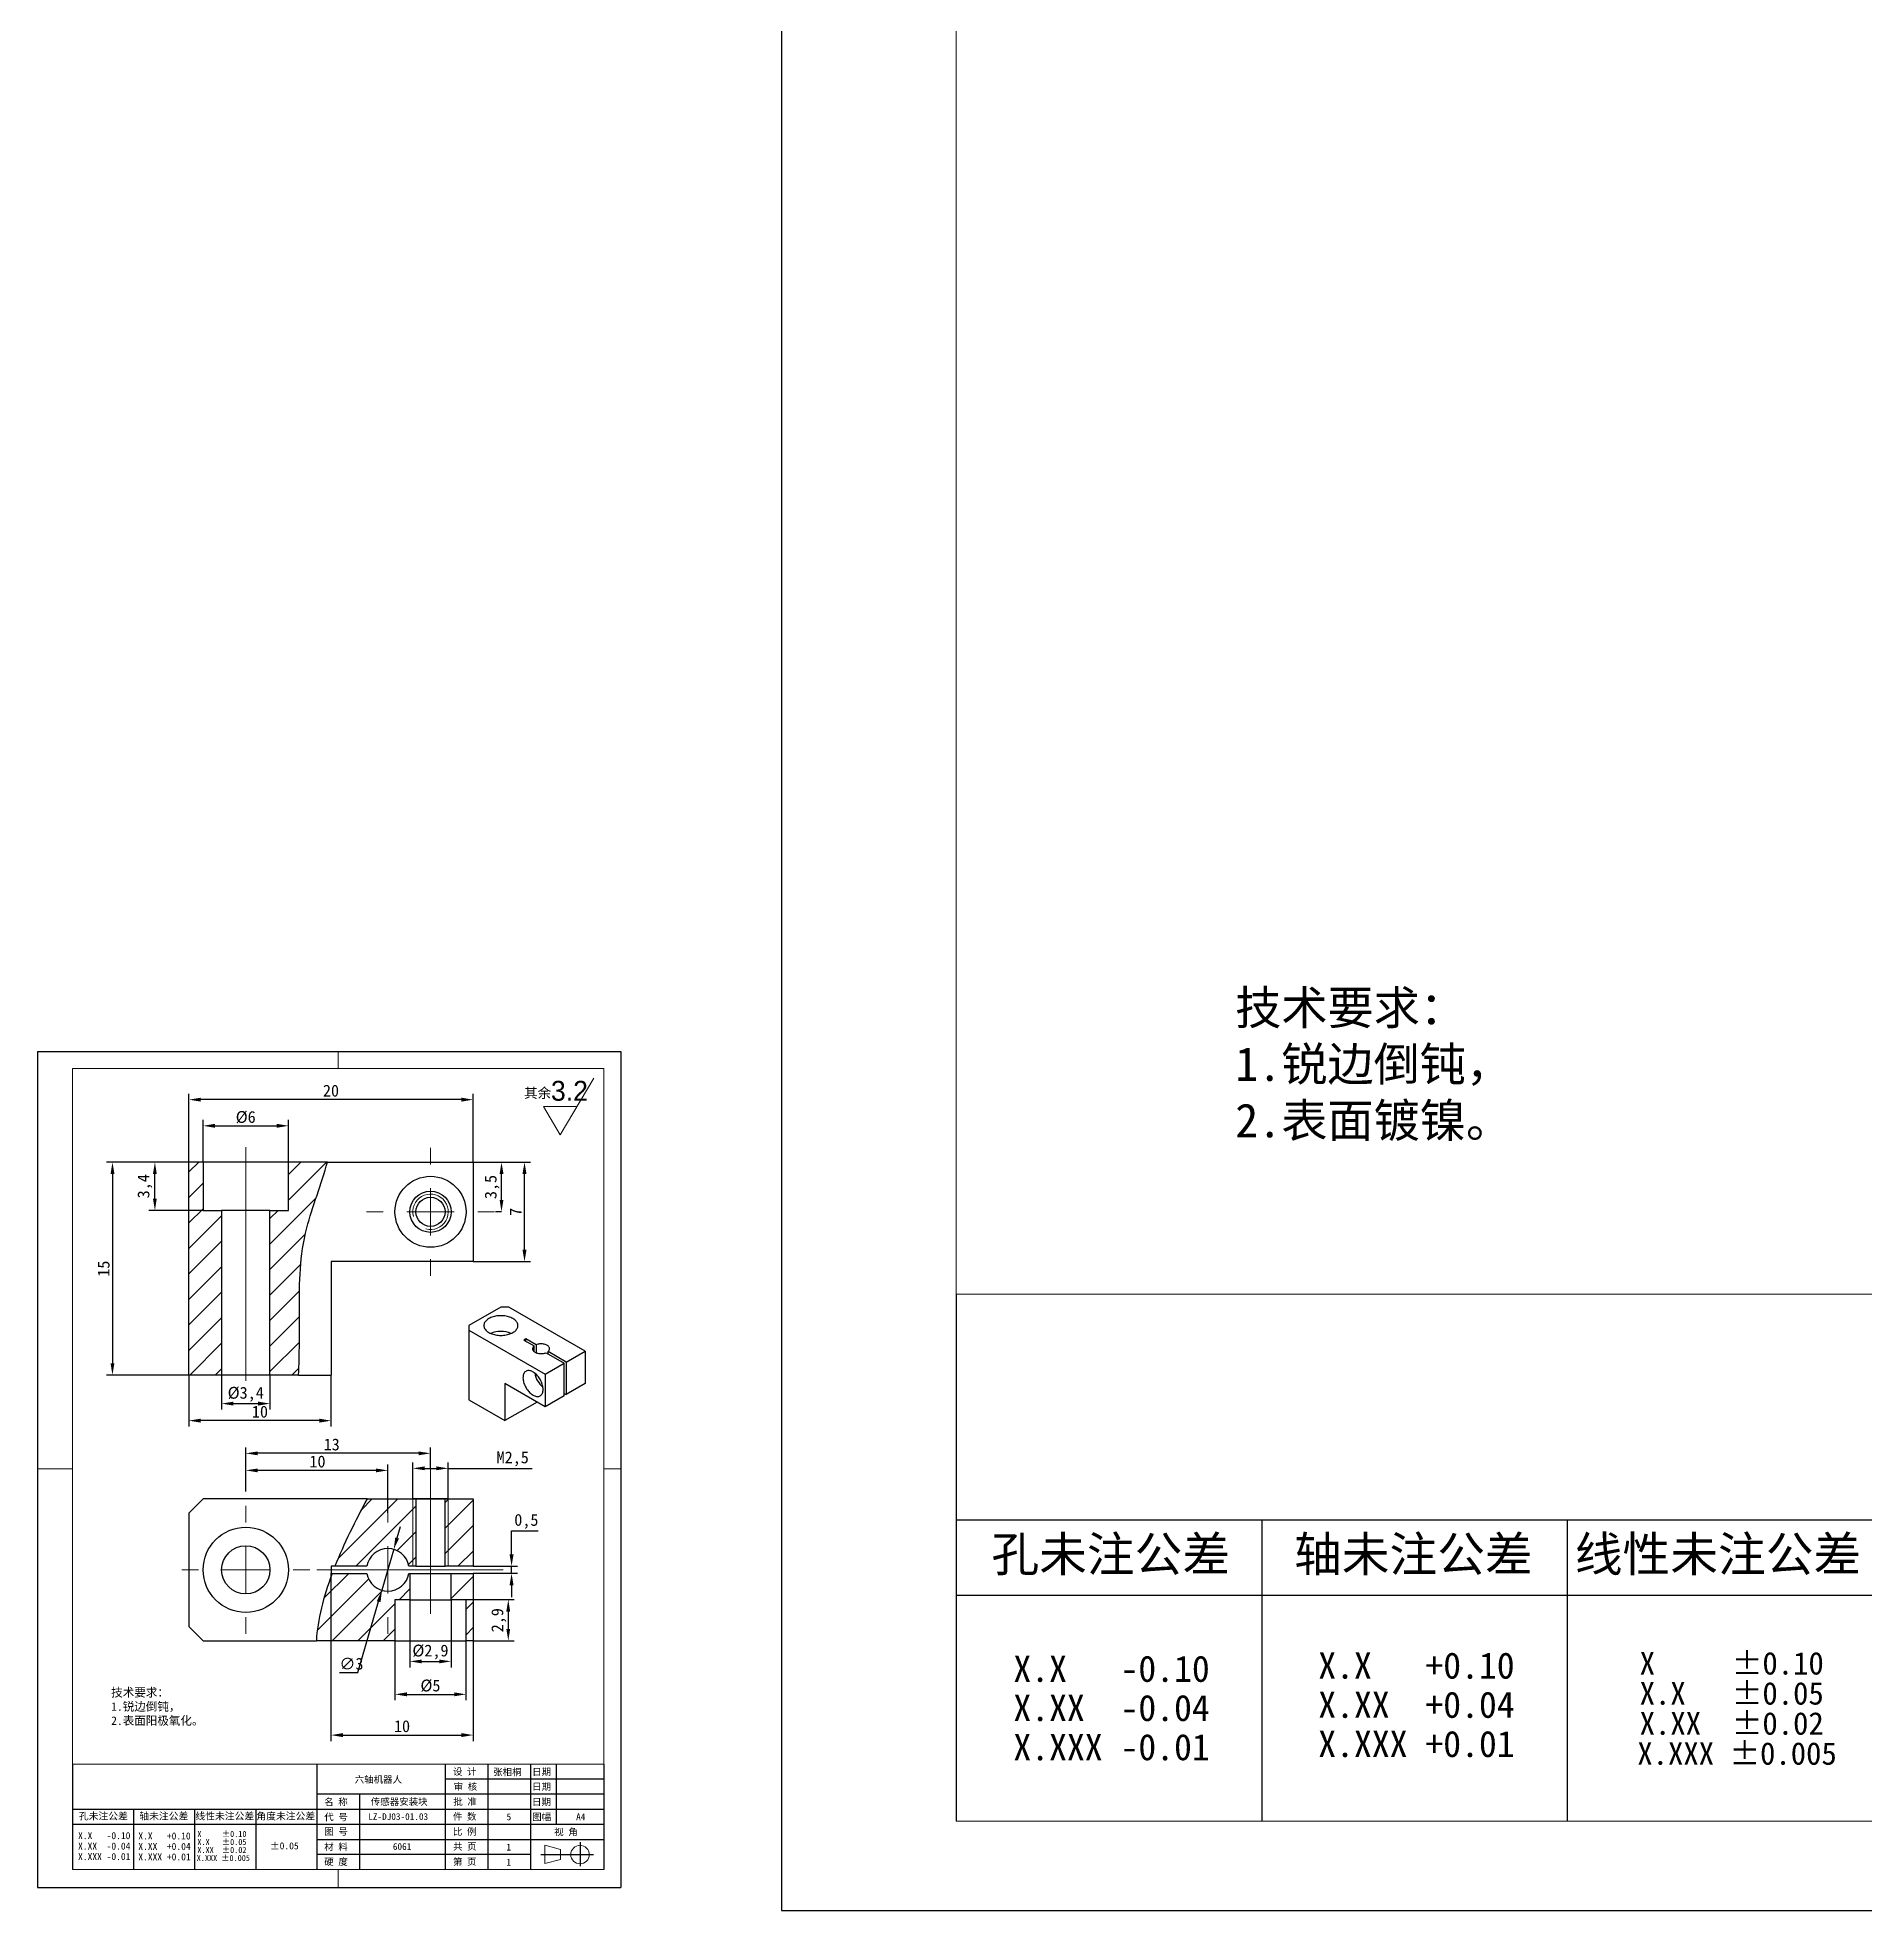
# Model space of a CAD drawing. Header units: millimetres. Extents: x 13 to 7248, y -1201 to 1478.
# Drawn here: x 6533.3 to 6661.9, y -1199.8 to -1068 of the extents above; entities that cross this region are included whole.
import ezdxf

# ---------------------------------------------------------------- set-up
doc = ezdxf.new("R2010")
doc.units = ezdxf.units.MM
doc.header["$LTSCALE"] = 5
doc.header["$PDSIZE"] = -1
doc.linetypes.add('CENTER2', pattern=[28.575, 19.05, -3.175, 3.175, -3.175])
doc.linetypes.add('SLD-实线', pattern=[0])
doc.layers.get('0').update_dxf_attribs({"lineweight": 30})
for name, color, linetype, lineweight in [('中心线层', 1, 'CENTER2', 13), ('剖面层', 2, 'Continuous', 15), ('粗实线', 7, 'SLD-实线', 15), ('细实线层', 5, 'Continuous', 15)]:
    doc.layers.add(name, color=color, linetype=linetype, lineweight=lineweight)
for name, color, linetype in [('图框', 7, 'SLD-实线'), ('文字层', 7, 'SLD-实线'), ('标注层', 96, 'SLD-实线')]:
    doc.layers.add(name, color=color, linetype=linetype)
doc.styles.add('SLDTEXTSTYLE0', font='')
doc.styles.add('SLDTEXTSTYLE1', font='', dxfattribs={"bigfont": 'bigfont'})
doc.styles.add('SLDTEXTSTYLE2', font='')
doc.styles.add('SLDTEXTSTYLE3', font='', dxfattribs={"bigfont": 'bigfont'})
doc.styles.get("Standard").update_dxf_attribs({"font": ''})
doc.styles.get('SLDTEXTSTYLE0').set_extended_font_data('汉仪长仿宋体')
doc.styles.get('SLDTEXTSTYLE1').set_extended_font_data('宋体')
doc.styles.get('SLDTEXTSTYLE2').set_extended_font_data('宋体')
doc.styles.get('SLDTEXTSTYLE3').set_extended_font_data('汉仪长仿宋体')
doc.styles.get('Standard').set_extended_font_data('SimSun')
doc.dimstyles.new('副本 1-3', dxfattribs={"dimscale": 0.333333, "dimtxt": 2.5, "dimasz": 2.5, "dimexe": 1.25, "dimexo": 0, "dimtad": 1, "dimtoh": 1, "dimtxsty": 'Standard', "dimcen": 2.5, "dimclrt": 256, "dimadec": 0, "dimazin": 0, "dimtfac": 1, "dimtmove": 0, "dimatfit": 3, "dimfxl": 0, "dimarcsym": 0})
pattern_1 = [(45, (6532.785, -1198.5094), (-0.898026, 0.898026), [])]

# ---------------------------------------------------------------- blocks, each defined once
blk = doc.blocks.new('*D672')
at = {"layer": 'Defpoints', "color": 0}
for p in [(6550.94, -1144.59), (6544.94, -1147.15), (6550.94, -1147.15)]:
    blk.add_point(p, dxfattribs=at)
at = {"layer": '标注层', "color": 0, "lineweight": -2}
for p, q in [((6544.94, -1147.15), (6544.94, -1144.17)), ((6545.78, -1144.59), (6550.11, -1144.59)), ((6550.94, -1147.15), (6550.94, -1144.17))]:
    blk.add_line(p, q, dxfattribs=at)
at = {"layer": '标注层', "color": 0}
for points in [[(6545.78, -1144.45), (6545.78, -1144.73), (6544.94, -1144.59)], [(6550.11, -1144.45), (6550.11, -1144.73), (6550.94, -1144.59)]]:
    blk.add_solid(points, dxfattribs=at)
at = {"layer": '标注层', "insert": (6547.94, -1143.55), "char_height": 0.833, "attachment_point": 2}
blk.add_mtext('%%c6', dxfattribs=at)
blk = doc.blocks.new('*D673')
at = {"layer": 'Defpoints', "color": 0}
for p in [(6546.24, -1162.15), (6549.64, -1162.15), (6549.64, -1164.15)]:
    blk.add_point(p, dxfattribs=at)
at = {"layer": '标注层', "color": 0, "lineweight": -2}
for p, q in [((6546.24, -1162.15), (6546.24, -1164.56)), ((6549.64, -1162.15), (6549.64, -1164.56)), ((6547.08, -1164.15), (6548.81, -1164.15))]:
    blk.add_line(p, q, dxfattribs=at)
at = {"layer": '标注层', "color": 0}
for points in [[(6547.08, -1164.01), (6547.08, -1164.29), (6546.24, -1164.15)], [(6548.81, -1164.01), (6548.81, -1164.29), (6549.64, -1164.15)]]:
    blk.add_solid(points, dxfattribs=at)
at = {"layer": '标注层', "insert": (6547.94, -1162.97), "char_height": 0.833, "attachment_point": 2}
blk.add_mtext('%%c3,4', dxfattribs=at)
blk = doc.blocks.new('*D674')
at = {"layer": 'Defpoints', "color": 0}
for p in [(6543.94, -1142.75), (6543.94, -1147.15), (6563.94, -1147.15)]:
    blk.add_point(p, dxfattribs=at)
at = {"layer": '标注层', "color": 0, "lineweight": -2}
for p, q in [((6543.94, -1147.15), (6543.94, -1142.33)), ((6563.11, -1142.75), (6544.78, -1142.75)), ((6563.94, -1147.15), (6563.94, -1142.33))]:
    blk.add_line(p, q, dxfattribs=at)
at = {"layer": '标注层', "color": 0}
for points in [[(6544.78, -1142.61), (6544.78, -1142.89), (6543.94, -1142.75)], [(6563.11, -1142.61), (6563.11, -1142.89), (6563.94, -1142.75)]]:
    blk.add_solid(points, dxfattribs=at)
at = {"layer": '标注层', "insert": (6553.94, -1141.7), "char_height": 0.833, "attachment_point": 2}
blk.add_mtext('20', dxfattribs=at)
blk = doc.blocks.new('*D675')
at = {"layer": 'Defpoints', "color": 0}
for p in [(6544.94, -1147.15), (6538.56, -1162.15), (6544.94, -1162.15)]:
    blk.add_point(p, dxfattribs=at)
at = {"layer": '标注层', "color": 0, "lineweight": -2}
for p, q in [((6544.94, -1147.15), (6538.15, -1147.15)), ((6538.56, -1147.98), (6538.56, -1161.31)), ((6544.94, -1162.15), (6538.15, -1162.15))]:
    blk.add_line(p, q, dxfattribs=at)
at = {"layer": '标注层', "color": 0}
for points in [[(6538.43, -1147.98), (6538.7, -1147.98), (6538.56, -1147.15)], [(6538.43, -1161.31), (6538.7, -1161.31), (6538.56, -1162.15)]]:
    blk.add_solid(points, dxfattribs=at)
at = {"layer": '标注层', "insert": (6537.52, -1154.65), "char_height": 0.833, "attachment_point": 2, "rotation": 90}
blk.add_mtext('15', dxfattribs=at)
blk = doc.blocks.new('*D676')
at = {"layer": 'Defpoints', "color": 0}
for p in [(6563.94, -1147.15), (6567.56, -1147.15), (6563.94, -1154.15)]:
    blk.add_point(p, dxfattribs=at)
at = {"layer": '标注层', "color": 0, "lineweight": -2}
for p, q in [((6563.94, -1147.15), (6567.98, -1147.15)), ((6567.56, -1153.31), (6567.56, -1147.98)), ((6563.94, -1154.15), (6567.98, -1154.15))]:
    blk.add_line(p, q, dxfattribs=at)
at = {"layer": '标注层', "color": 0}
for points in [[(6567.42, -1147.98), (6567.7, -1147.98), (6567.56, -1147.15)], [(6567.42, -1153.31), (6567.7, -1153.31), (6567.56, -1154.15)]]:
    blk.add_solid(points, dxfattribs=at)
at = {"layer": '标注层', "insert": (6566.52, -1150.65), "char_height": 0.833, "attachment_point": 2, "rotation": 90}
blk.add_mtext('7', dxfattribs=at)
blk = doc.blocks.new('*D677')
at = {"layer": 'Defpoints', "color": 0}
for p in [(6543.94, -1162.15), (6553.94, -1162.15), (6543.94, -1165.35)]:
    blk.add_point(p, dxfattribs=at)
at = {"layer": '标注层', "color": 0, "lineweight": -2}
for p, q in [((6543.94, -1162.15), (6543.94, -1165.76)), ((6553.94, -1162.15), (6553.94, -1165.76)), ((6553.11, -1165.35), (6544.78, -1165.35))]:
    blk.add_line(p, q, dxfattribs=at)
at = {"layer": '标注层', "color": 0}
for points in [[(6544.78, -1165.21), (6544.78, -1165.49), (6543.94, -1165.35)], [(6553.11, -1165.21), (6553.11, -1165.49), (6553.94, -1165.35)]]:
    blk.add_solid(points, dxfattribs=at)
at = {"layer": '标注层', "insert": (6548.94, -1164.3), "char_height": 0.833, "attachment_point": 2}
blk.add_mtext('10', dxfattribs=at)
blk = doc.blocks.new('*D678')
at = {"layer": 'Defpoints', "color": 0}
for p in [(6563.94, -1147.15), (6565.94, -1147.15), (6565.94, -1150.65)]:
    blk.add_point(p, dxfattribs=at)
at = {"layer": '标注层', "color": 0, "lineweight": -2}
for p, q in [((6563.94, -1147.15), (6566.36, -1147.15)), ((6565.94, -1149.81), (6565.94, -1147.98)), ((6565.94, -1150.65), (6565.53, -1150.65))]:
    blk.add_line(p, q, dxfattribs=at)
at = {"layer": '标注层', "color": 0}
for points in [[(6565.81, -1147.98), (6566.08, -1147.98), (6565.94, -1147.15)], [(6565.81, -1149.81), (6566.08, -1149.81), (6565.94, -1150.65)]]:
    blk.add_solid(points, dxfattribs=at)
at = {"layer": '标注层', "insert": (6564.76, -1148.9), "char_height": 0.833, "attachment_point": 2, "rotation": 90}
blk.add_mtext('3,5', dxfattribs=at)
blk = doc.blocks.new('SW_CENTERMARKSYMBOL_0')
at = {"color": 0, "linetype": 'SLD-实线', "lineweight": 0}
for p, q in [((0, 8.33), (0, 11.25)), ((0, 0), (0, 4.17)), ((-8.33, 0), (-11.25, 0)), ((0, 0), (-4.17, 0)), ((0, 0), (0, -4.17)), ((0, 0), (4.17, 0)), ((8.33, 0), (11.25, 0)), ((0, -8.33), (0, -11.25))]:
    blk.add_line(p, q, dxfattribs=at)
blk = doc.blocks.new('*D679')
at = {"layer": 'Defpoints', "color": 0}
for p in [(6558.36, -1174.41), (6557.53, -1177.29)]:
    blk.add_point(p, dxfattribs=at)
at = {"layer": '标注层', "color": 0, "lineweight": -2}
for p, q in [((6558.6, -1173.61), (6558.83, -1172.81)), ((6558.36, -1174.41), (6557.53, -1177.29)), ((6555.84, -1183.09), (6557.29, -1178.09)), ((6554.53, -1183.09), (6555.84, -1183.09))]:
    blk.add_line(p, q, dxfattribs=at)
at = {"layer": '标注层', "color": 0}
for points in [[(6558.46, -1173.58), (6558.73, -1173.65), (6558.36, -1174.41)], [(6557.16, -1178.06), (6557.43, -1178.13), (6557.53, -1177.29)]]:
    blk.add_solid(points, dxfattribs=at)
at = {"layer": '标注层', "insert": (6554.53, -1182.05), "char_height": 0.833, "attachment_point": 1}
blk.add_mtext('∅3', dxfattribs=at)
blk = doc.blocks.new('*D680')
at = {"layer": 'Defpoints', "color": 0}
for p in [(6547.94, -1167.65), (6560.94, -1168.73), (6547.94, -1170.35)]:
    blk.add_point(p, dxfattribs=at)
at = {"layer": '标注层', "color": 0, "lineweight": -2}
for p, q in [((6547.94, -1170.35), (6547.94, -1167.24)), ((6560.11, -1167.65), (6548.78, -1167.65)), ((6560.94, -1168.73), (6560.94, -1167.24))]:
    blk.add_line(p, q, dxfattribs=at)
at = {"layer": '标注层', "color": 0}
for points in [[(6548.78, -1167.52), (6548.78, -1167.79), (6547.94, -1167.65)], [(6560.11, -1167.52), (6560.11, -1167.79), (6560.94, -1167.65)]]:
    blk.add_solid(points, dxfattribs=at)
at = {"layer": '标注层', "insert": (6553.99, -1166.61), "char_height": 0.833, "attachment_point": 2}
blk.add_mtext('13', dxfattribs=at)
blk = doc.blocks.new('*D681')
at = {"layer": 'Defpoints', "color": 0}
for p in [(6559.69, -1168.71), (6559.69, -1170.85), (6562.19, -1170.85)]:
    blk.add_point(p, dxfattribs=at)
at = {"layer": '标注层', "color": 0, "lineweight": -2}
for p, q in [((6559.69, -1170.85), (6559.69, -1168.29)), ((6562.19, -1170.85), (6562.19, -1168.29)), ((6560.53, -1168.71), (6561.36, -1168.71)), ((6562.19, -1168.71), (6568.09, -1168.71))]:
    blk.add_line(p, q, dxfattribs=at)
at = {"layer": '标注层', "color": 0}
for points in [[(6560.53, -1168.57), (6560.53, -1168.84), (6559.69, -1168.71)], [(6561.36, -1168.57), (6561.36, -1168.84), (6562.19, -1168.71)]]:
    blk.add_solid(points, dxfattribs=at)
at = {"layer": '标注层', "insert": (6566.73, -1167.52), "char_height": 0.833, "attachment_point": 2}
blk.add_mtext('M2,5', dxfattribs=at)
blk = doc.blocks.new('*D682')
at = {"layer": 'Defpoints', "color": 0}
for p in [(6559.49, -1177.95), (6562.39, -1177.95), (6562.39, -1182.3)]:
    blk.add_point(p, dxfattribs=at)
at = {"layer": '标注层', "color": 0, "lineweight": -2}
for p, q in [((6559.49, -1177.95), (6559.49, -1182.72)), ((6562.39, -1177.95), (6562.39, -1182.72)), ((6560.33, -1182.3), (6561.56, -1182.3))]:
    blk.add_line(p, q, dxfattribs=at)
at = {"layer": '标注层', "color": 0}
for points in [[(6560.33, -1182.17), (6560.33, -1182.44), (6559.49, -1182.3)], [(6561.56, -1182.17), (6561.56, -1182.44), (6562.39, -1182.3)]]:
    blk.add_solid(points, dxfattribs=at)
at = {"layer": '标注层', "insert": (6560.94, -1181.12), "char_height": 0.833, "attachment_point": 2}
blk.add_mtext('%%c2,9', dxfattribs=at)
blk = doc.blocks.new('*D683')
at = {"layer": 'Defpoints', "color": 0}
for p in [(6558.44, -1180.85), (6563.44, -1180.85), (6563.44, -1184.62)]:
    blk.add_point(p, dxfattribs=at)
at = {"layer": '标注层', "color": 0, "lineweight": -2}
for p, q in [((6558.44, -1180.85), (6558.44, -1185.04)), ((6563.44, -1180.85), (6563.44, -1185.04)), ((6559.28, -1184.62), (6562.61, -1184.62))]:
    blk.add_line(p, q, dxfattribs=at)
at = {"layer": '标注层', "color": 0}
for points in [[(6559.28, -1184.48), (6559.28, -1184.76), (6558.44, -1184.62)], [(6562.61, -1184.48), (6562.61, -1184.76), (6563.44, -1184.62)]]:
    blk.add_solid(points, dxfattribs=at)
at = {"layer": '标注层', "insert": (6560.94, -1183.58), "char_height": 0.833, "attachment_point": 2}
blk.add_mtext('%%c5', dxfattribs=at)
blk = doc.blocks.new('*D684')
at = {"layer": 'Defpoints', "color": 0}
for p in [(6563.44, -1177.95), (6563.94, -1180.85), (6566.42, -1180.85)]:
    blk.add_point(p, dxfattribs=at)
at = {"layer": '标注层', "color": 0, "lineweight": -2}
for p, q in [((6563.44, -1177.95), (6566.83, -1177.95)), ((6566.42, -1178.79), (6566.42, -1180.02)), ((6563.94, -1180.85), (6566.83, -1180.85))]:
    blk.add_line(p, q, dxfattribs=at)
at = {"layer": '标注层', "color": 0}
for points in [[(6566.28, -1178.79), (6566.55, -1178.79), (6566.42, -1177.95)], [(6566.28, -1180.02), (6566.55, -1180.02), (6566.42, -1180.85)]]:
    blk.add_solid(points, dxfattribs=at)
at = {"layer": '标注层', "insert": (6565.23, -1179.4), "char_height": 0.833, "attachment_point": 2, "rotation": 90}
blk.add_mtext('2,9', dxfattribs=at)
blk = doc.blocks.new('*D685')
at = {"layer": 'Defpoints', "color": 0}
for p in [(6563.94, -1175.6), (6563.94, -1176.1), (6566.65, -1176.1)]:
    blk.add_point(p, dxfattribs=at)
at = {"layer": '标注层', "color": 0, "lineweight": -2}
for p, q in [((6566.65, -1174.77), (6566.65, -1173.1)), ((6566.65, -1173.1), (6568.52, -1173.1)), ((6563.94, -1175.6), (6567.07, -1175.6)), ((6563.94, -1176.1), (6567.07, -1176.1)), ((6566.65, -1176.1), (6566.65, -1175.6)), ((6566.65, -1176.94), (6566.65, -1177.77))]:
    blk.add_line(p, q, dxfattribs=at)
at = {"layer": '标注层', "color": 0}
for points in [[(6566.51, -1174.77), (6566.79, -1174.77), (6566.65, -1175.6)], [(6566.51, -1176.94), (6566.79, -1176.94), (6566.65, -1176.1)]]:
    blk.add_solid(points, dxfattribs=at)
at = {"layer": '标注层', "insert": (6567.69, -1171.92), "char_height": 0.833, "attachment_point": 2}
blk.add_mtext('0,5', dxfattribs=at)
blk = doc.blocks.new('*D686')
at = {"layer": 'Defpoints', "color": 0}
for p in [(6547.94, -1168.85), (6547.94, -1170.35), (6557.94, -1171.85)]:
    blk.add_point(p, dxfattribs=at)
at = {"layer": '标注层', "color": 0, "lineweight": -2}
for p, q in [((6547.94, -1170.35), (6547.94, -1168.44)), ((6557.94, -1171.85), (6557.94, -1168.44)), ((6557.11, -1168.85), (6548.78, -1168.85))]:
    blk.add_line(p, q, dxfattribs=at)
at = {"layer": '标注层', "color": 0}
for points in [[(6548.78, -1168.72), (6548.78, -1168.99), (6547.94, -1168.85)], [(6557.11, -1168.72), (6557.11, -1168.99), (6557.94, -1168.85)]]:
    blk.add_solid(points, dxfattribs=at)
at = {"layer": '标注层', "insert": (6552.99, -1167.81), "char_height": 0.833, "attachment_point": 2}
blk.add_mtext('10', dxfattribs=at)
blk = doc.blocks.new('SW_CENTERMARKSYMBOL_1')
at = {"color": 0, "linetype": 'SLD-实线', "lineweight": 0}
for p, q in [((0, 8.33), (0, 11.25)), ((0, 0), (0, 4.17)), ((-8.33, 0), (-11.25, 0)), ((0, 0), (-4.17, 0)), ((0, 0), (0, -4.17)), ((0, 0), (4.17, 0)), ((8.33, 0), (11.25, 0)), ((0, -8.33), (0, -11.25))]:
    blk.add_line(p, q, dxfattribs=at)
blk = doc.blocks.new('SW_CENTERMARKSYMBOL_2')
at = {"color": 0, "linetype": 'SLD-实线', "lineweight": 0}
for p, q in [((0, 8.33), (0, 11.25)), ((0, 0), (0, 4.17)), ((-8.33, 0), (-11.25, 0)), ((0, 0), (-4.17, 0)), ((0, 0), (0, -4.17)), ((0, 0), (4.17, 0)), ((8.33, 0), (11.25, 0)), ((0, -8.33), (0, -11.25))]:
    blk.add_line(p, q, dxfattribs=at)
blk = doc.blocks.new('SW_NOTE_0')
at = {"color": 0, "linetype": 'Continuous', "lineweight": 0, "char_height": 10.5833, "attachment_point": 2}
for s, insert in [('X     ±0.10', (35.88, 12.32)), ('X.X   ±0.05', (35.88, -1.8)), ('X.XX  ±0.02', (35.88, -15.91)), (' X.XXX ±0.005', (34.78, -30.02))]:
    blk.add_mtext(s, dxfattribs=dict(at, insert=insert))
blk = doc.blocks.new('SW_NOTE_1')
at = {"color": 0, "linetype": 'Continuous', "lineweight": 0, "char_height": 12.3125, "attachment_point": 2, "style": 'SLDTEXTSTYLE2'}
for s, insert in [('X.X   -0.10', (38.09, 14.33)), ('X.XX  -0.04', (38.09, -4.07)), ('X.XXX -0.01', (38.09, -22.46))]:
    blk.add_mtext(s, dxfattribs=dict(at, insert=insert))
blk = doc.blocks.new('SW_NOTE_2')
at = {"color": 0, "linetype": 'Continuous', "lineweight": 0, "char_height": 12.3125, "attachment_point": 2, "style": 'SLDTEXTSTYLE2'}
for s, insert in [('X.X   +0.10', (38.09, 14.33)), ('X.XX  +0.04', (38.09, -4.07)), ('X.XXX +0.01', (38.09, -22.46))]:
    blk.add_mtext(s, dxfattribs=dict(at, insert=insert))
blk = doc.blocks.new('SW_SFSYMBOL_0')
at = {"color": 0, "linetype": 'SLD-实线', "lineweight": 0}
for p, q in [((8.2, -25), (37.7, 25)), ((8.2, -25), (-6.5, 0)), ((23, 0), (-6.5, 0))]:
    blk.add_line(p, q, dxfattribs=at)
at = {"color": 0, "linetype": 'SLD-实线', "lineweight": 0, "insert": (0, 22.6), "char_height": 17.5, "attachment_point": 1, "style": 'SLDTEXTSTYLE3'}
blk.add_mtext('3.2', dxfattribs=at)
blk = doc.blocks.new('*D716')
at = {"layer": 'Defpoints', "color": 0}
for p in [(6541.55, -1147.15), (6544.94, -1147.15), (6544.94, -1150.55)]:
    blk.add_point(p, dxfattribs=at)
at = {"layer": '标注层', "color": 0, "lineweight": -2}
for p, q in [((6544.94, -1147.15), (6541.13, -1147.15)), ((6541.55, -1149.71), (6541.55, -1147.98)), ((6544.94, -1150.55), (6541.13, -1150.55))]:
    blk.add_line(p, q, dxfattribs=at)
at = {"layer": '标注层', "color": 0}
for points in [[(6541.41, -1147.98), (6541.68, -1147.98), (6541.55, -1147.15)], [(6541.41, -1149.71), (6541.68, -1149.71), (6541.55, -1150.55)]]:
    blk.add_solid(points, dxfattribs=at)
at = {"layer": '标注层', "insert": (6540.85, -1148.85), "char_height": 0.833, "attachment_point": 5, "rotation": 90}
blk.add_mtext('3,4', dxfattribs=at)
blk = doc.blocks.new('*D717')
at = {"layer": 'Defpoints', "color": 0}
for p in [(6553.94, -1176.1), (6563.94, -1180.85), (6563.94, -1187.49)]:
    blk.add_point(p, dxfattribs=at)
at = {"layer": '标注层', "color": 0, "lineweight": -2}
for p, q in [((6553.94, -1176.1), (6553.94, -1187.91)), ((6563.94, -1180.85), (6563.94, -1187.91)), ((6554.78, -1187.49), (6563.11, -1187.49))]:
    blk.add_line(p, q, dxfattribs=at)
at = {"layer": '标注层', "color": 0}
for points in [[(6554.78, -1187.35), (6554.78, -1187.63), (6553.94, -1187.49)], [(6563.11, -1187.35), (6563.11, -1187.63), (6563.94, -1187.49)]]:
    blk.add_solid(points, dxfattribs=at)
at = {"layer": '标注层', "insert": (6558.94, -1186.87), "char_height": 0.833, "attachment_point": 5}
blk.add_mtext('10', dxfattribs=at)

msp = doc.modelspace()

# ---------------------------------------------------------------- hatches: boundary and pattern name
h = msp.add_hatch()
h.set_pattern_fill('ANSI31', color=256, scale=0.4, style=0)
h.set_pattern_definition(pattern_1)
edge = h.paths.add_edge_path(flags=0)
edge.add_spline(control_points=[(6553.6903, -1147.1465), (6553.2849, -1148.6574), (6551.7282, -1152.5106), (6551.7087, -1156.5446), (6551.7332, -1160.651), (6551.6617, -1162.1465)], knot_values=[0.25259137, 0.25259137, 0.25259137, 0.25259137, 0.31613491, 0.40213129, 0.45463817, 0.45463817, 0.45463817, 0.45463817], weights=[1, 1, 1, 1, 1, 1], degree=3, periodic=0)
edge.add_spline(control_points=[(6551.6617, -1162.1465), (6551.7332, -1160.651), (6551.7087, -1156.5446), (6551.7282, -1152.5106), (6553.2849, -1148.6574), (6553.6903, -1147.1465)], knot_values=[0.54536183, 0.54536183, 0.54536183, 0.54536183, 0.59786871, 0.68386509, 0.74740863, 0.74740863, 0.74740863, 0.74740863], weights=[1, 1, 1, 1, 1, 1], degree=3, periodic=0)
at = {"layer": '剖面层'}
h = msp.add_hatch(dxfattribs=at)
h.set_pattern_fill('ANSI31', color=256, scale=0.4, style=0)
h.set_pattern_definition(pattern_1)
h.paths.add_polyline_path([(6543.9446, -1162.1465), (6546.2446, -1162.1465), (6546.2446, -1150.5465), (6544.9446, -1150.5465), (6544.9446, -1147.1465), (6543.9446, -1147.1465)], flags=0)
h = msp.add_hatch(dxfattribs=at)
h.set_pattern_fill('ANSI31', color=256, scale=0.4, style=0)
h.set_pattern_definition(pattern_1)
edge = h.paths.add_edge_path(flags=0)
edge.add_line((6553.6903, -1147.1465), (6550.9446, -1147.1465))
edge.add_line((6550.9446, -1147.1465), (6550.9446, -1150.5465))
edge.add_line((6550.9446, -1150.5465), (6549.6446, -1150.5465))
edge.add_line((6549.6446, -1150.5465), (6549.6446, -1162.1465))
edge.add_line((6549.6446, -1162.1465), (6551.6617, -1162.1465))
edge.add_spline(control_points=[(6551.6617, -1162.1465), (6551.7332, -1160.651), (6551.7087, -1156.5446), (6551.7282, -1152.5106), (6553.2849, -1148.6574), (6553.6903, -1147.1465)], knot_values=[0.54536183, 0.54536183, 0.54536183, 0.54536183, 0.59786871, 0.68386509, 0.74740863, 0.74740863, 0.74740863, 0.74740863], weights=[1, 1, 1, 1, 1, 1], degree=3, periodic=0)
h = msp.add_hatch(dxfattribs=at)
h.set_pattern_fill('ANSI31', color=256, scale=0.4, style=0)
h.set_pattern_definition(pattern_1)
edge = h.paths.add_edge_path(flags=0)
edge.add_arc((6557.9446, -1175.8546), 1.5, 9.594068, 170.405932, ccw=False)
edge.add_line((6559.4237, -1175.6046), (6559.9196, -1175.6046))
edge.add_line((6559.9196, -1175.6046), (6559.9196, -1170.8546))
edge.add_line((6559.9196, -1170.8546), (6556.4887, -1170.8546))
edge.add_spline(control_points=[(6556.4887, -1170.8546), (6555.6504, -1172.4084), (6554.8496, -1174.0186), (6554.2181, -1175.6046)], knot_values=[0.08945939, 0.08945939, 0.08945939, 0.08945939, 0.1551176, 0.1551176, 0.1551176, 0.1551176], weights=[1, 1, 1, 1], degree=3, periodic=0)
edge.add_line((6554.2181, -1175.6046), (6556.4656, -1175.6046))
h = msp.add_hatch(dxfattribs=at)
h.set_pattern_fill('ANSI31', color=256, scale=0.4, style=0)
h.set_pattern_definition(pattern_1)
h.paths.add_polyline_path([(6563.9446, -1170.8546), (6561.9696, -1170.8546), (6561.9696, -1175.6046), (6563.9446, -1175.6046)], flags=0)
h = msp.add_hatch(dxfattribs=at)
h.set_pattern_fill('ANSI31', color=256, scale=0.4, style=0)
h.set_pattern_definition(pattern_1)
edge = h.paths.add_edge_path(flags=0)
edge.add_spline(control_points=[(6554.0245, -1176.1046), (6553.4041, -1177.7539), (6552.9835, -1179.3677), (6552.9129, -1180.8546)], knot_values=[0.16202968, 0.16202968, 0.16202968, 0.16202968, 0.23056782, 0.23056782, 0.23056782, 0.23056782], weights=[1, 1, 1, 1], degree=3, periodic=0)
edge.add_line((6552.9129, -1180.8546), (6558.4446, -1180.8546))
edge.add_line((6558.4446, -1180.8546), (6558.4446, -1177.9546))
edge.add_line((6558.4446, -1177.9546), (6559.4946, -1177.9546))
edge.add_line((6559.4946, -1177.9546), (6559.4946, -1176.1046))
edge.add_line((6559.4946, -1176.1046), (6559.4237, -1176.1046))
edge.add_arc((6557.9446, -1175.8546), 1.5, 189.594068, 350.405932, ccw=False)
edge.add_line((6556.4656, -1176.1046), (6554.0245, -1176.1046))
h = msp.add_hatch(dxfattribs=at)
h.set_pattern_fill('ANSI31', color=256, scale=0.4, style=0)
h.set_pattern_definition(pattern_1)
h.paths.add_polyline_path([(6562.3946, -1176.1046), (6562.3946, -1177.9546), (6563.4446, -1177.9546), (6563.4446, -1180.8546), (6563.9446, -1180.8546), (6563.9446, -1176.1046)], flags=0)

# ---------------------------------------------------------------- linework, layer by layer
for p, q in [((6543.9446, -1162.1465), (6543.9446, -1147.1465)), ((6544.9446, -1147.1465), (6543.9446, -1147.1465)), ((6544.9446, -1147.1465), (6544.9446, -1150.5465)), ((6550.9446, -1147.1465), (6544.9446, -1147.1465)), ((6550.9446, -1150.5465), (6550.9446, -1147.1465)), ((6553.6903, -1147.1465), (6550.9446, -1147.1465)), ((6553.6903, -1147.1465), (6563.9446, -1147.1465)), ((6563.9446, -1147.1465), (6563.9446, -1154.1465)), ((6544.9446, -1150.5465), (6546.2446, -1150.5465)), ((6546.2446, -1150.5465), (6546.2446, -1162.1465)), ((6549.6446, -1150.5465), (6546.2446, -1150.5465)), ((6549.6446, -1162.1465), (6549.6446, -1150.5465)), ((6549.6446, -1150.5465), (6550.9446, -1150.5465)), ((6563.9446, -1154.1465), (6553.9446, -1154.1465)), ((6553.9446, -1154.1465), (6553.9446, -1162.1465)), ((6565.8971, -1157.3487), (6563.6343, -1158.655)), ((6566.4628, -1157.3487), (6565.8971, -1157.3487)), ((6571.8368, -1160.4511), (6566.4628, -1157.3487)), ((6563.6343, -1158.655), (6563.6343, -1158.9815)), ((6563.6343, -1158.9815), (6563.6343, -1163.8808)), ((6563.6343, -1158.9815), (6569.0083, -1162.0839)), ((6567.6648, -1159.5938), (6567.5234, -1159.6755)), ((6567.5234, -1159.6755), (6568.2365, -1160.0871)), ((6568.3779, -1160.0055), (6567.6648, -1159.5938)), ((6567.6648, -1159.7571), (6567.6648, -1159.5938)), ((6568.2365, -1160.4884), (6568.2365, -1160.0871)), ((6568.3779, -1160.0055), (6568.3779, -1160.5701)), ((6570.4933, -1161.2266), (6569.2145, -1160.4884)), ((6569.2145, -1160.6517), (6569.2145, -1160.4884)), ((6570.4933, -1161.2266), (6571.8368, -1160.4511)), ((6571.8368, -1160.4511), (6571.8368, -1162.7374)), ((6569.0083, -1162.0839), (6570.3518, -1161.3083)), ((6569.0731, -1160.5701), (6570.3518, -1161.3083)), ((6570.3518, -1163.5946), (6570.3518, -1161.3083)), ((6570.4933, -1161.2266), (6570.4933, -1163.513)), ((6546.2446, -1162.1465), (6543.9446, -1162.1465)), ((6549.6446, -1162.1465), (6546.2446, -1162.1465)), ((6551.6617, -1162.1465), (6549.6446, -1162.1465)), ((6551.6617, -1162.1465), (6553.9446, -1162.1465)), ((6569.0083, -1164.3702), (6566.1799, -1162.7374)), ((6566.1799, -1162.7374), (6566.1799, -1165.3503)), ((6569.0083, -1162.0839), (6569.0083, -1164.3702)), ((6571.8368, -1162.7374), (6570.4933, -1163.513)), ((6563.6343, -1163.8808), (6566.1799, -1165.3503)), ((6568.443, -1164.0438), (6566.1799, -1165.3503)), ((6570.3518, -1163.5946), (6569.0083, -1164.3702)), ((6570.3518, -1163.4313), (6570.4933, -1163.513)), ((6544.9446, -1170.8546), (6543.9446, -1171.8546)), ((6556.4887, -1170.8546), (6544.9446, -1170.8546)), ((6556.4887, -1170.8546), (6559.9196, -1170.8546)), ((6562.1946, -1170.8546), (6559.6946, -1170.8546)), ((6559.9196, -1170.8546), (6559.9196, -1175.6046)), ((6559.9196, -1170.8546), (6561.9696, -1170.8546)), ((6561.9696, -1175.6046), (6561.9696, -1170.8546)), ((6561.9696, -1170.8546), (6563.9446, -1170.8546)), ((6563.9446, -1170.8546), (6563.9446, -1175.6046)), ((6543.9446, -1171.8546), (6543.9446, -1179.8546)), ((6554.2181, -1175.6046), (6553.9446, -1175.6046)), ((6553.9446, -1175.6046), (6553.9446, -1176.1046)), ((6553.9446, -1176.1046), (6554.0245, -1176.1046)), ((6554.0245, -1176.1046), (6556.4656, -1176.1046)), ((6556.4656, -1175.6046), (6554.2181, -1175.6046)), ((6559.9196, -1175.6046), (6559.4237, -1175.6046)), ((6559.4237, -1176.1046), (6559.4946, -1176.1046)), ((6559.4946, -1176.1046), (6559.4946, -1177.9546)), ((6559.4946, -1176.1046), (6562.3946, -1176.1046)), ((6559.9196, -1175.6046), (6561.9696, -1175.6046)), ((6563.9446, -1175.6046), (6561.9696, -1175.6046)), ((6562.3946, -1177.9546), (6562.3946, -1176.1046)), ((6562.3946, -1176.1046), (6563.9446, -1176.1046)), ((6563.9446, -1176.1046), (6563.9446, -1180.8546)), ((6559.4946, -1177.9546), (6558.4446, -1177.9546)), ((6558.4446, -1177.9546), (6558.4446, -1180.8546)), ((6559.4946, -1177.9546), (6562.3946, -1177.9546)), ((6563.4446, -1177.9546), (6562.3946, -1177.9546)), ((6563.4446, -1180.8546), (6563.4446, -1177.9546)), ((6543.9446, -1179.8546), (6544.9446, -1180.8546)), ((6544.9446, -1180.8546), (6552.9129, -1180.8546)), ((6558.4446, -1180.8546), (6552.9129, -1180.8546)), ((6558.4446, -1180.8546), (6563.4446, -1180.8546)), ((6563.9446, -1180.8546), (6563.4446, -1180.8546))]:
    msp.add_line(p, q)
at = {"flags": 128}
for points in [[(6565.0485, -1159.1448), (6565.1177, -1159.1817), (6565.1917, -1159.2154), (6565.2701, -1159.2456), (6565.3523, -1159.2722), (6565.4378, -1159.295), (6565.5262, -1159.3138), (6565.6169, -1159.3286), (6565.7093, -1159.3392), (6565.8029, -1159.3456), (6565.8971, -1159.3477), (6565.9912, -1159.3456), (6566.0848, -1159.3392), (6566.1772, -1159.3286), (6566.2679, -1159.3138), (6566.3563, -1159.295), (6566.4419, -1159.2722), (6566.5241, -1159.2456), (6566.6024, -1159.2154), (6566.6764, -1159.1817), (6566.7456, -1159.1448), (6566.8096, -1159.1049), (6566.8679, -1159.0621), (6566.9202, -1159.0169), (6566.9663, -1158.9695), (6567.0057, -1158.9201), (6567.0383, -1158.869), (6567.0639, -1158.8167), (6567.0823, -1158.7633), (6567.0934, -1158.7093), (6567.0971, -1158.655), (6567.0934, -1158.6006), (6567.0823, -1158.5466), (6567.0639, -1158.4932), (6567.0383, -1158.4409), (6567.0057, -1158.3899), (6566.9663, -1158.3405), (6566.9202, -1158.293), (6566.8679, -1158.2478), (6566.8096, -1158.2051), (6566.7456, -1158.1651), (6566.6764, -1158.1282), (6566.6024, -1158.0945), (6566.5241, -1158.0643), (6566.4419, -1158.0377), (6566.3563, -1158.0149), (6566.2679, -1157.9961), (6566.1772, -1157.9813), (6566.0848, -1157.9707), (6565.9912, -1157.9643), (6565.8971, -1157.9622), (6565.8029, -1157.9643), (6565.7093, -1157.9707), (6565.6169, -1157.9813), (6565.5262, -1157.9961), (6565.4378, -1158.0149), (6565.3523, -1158.0377), (6565.2701, -1158.0643), (6565.1917, -1158.0945), (6565.1177, -1158.1282), (6565.0485, -1158.1651), (6564.9846, -1158.2051), (6564.9262, -1158.2478), (6564.8739, -1158.293), (6564.8279, -1158.3405), (6564.7884, -1158.3899), (6564.7558, -1158.4409), (6564.7302, -1158.4932), (6564.7118, -1158.5466), (6564.7008, -1158.6006), (6564.6971, -1158.655), (6564.7008, -1158.7093), (6564.7118, -1158.7633), (6564.7302, -1158.8167), (6564.7558, -1158.869), (6564.7884, -1158.9201), (6564.8279, -1158.9695), (6564.8739, -1159.0169), (6564.9262, -1159.0621), (6564.9846, -1159.1049), (6565.0485, -1159.1448)], [(6568.2365, -1160.0871), (6568.2006, -1160.12), (6568.1713, -1160.155), (6568.1491, -1160.1917), (6568.134, -1160.2296), (6568.1265, -1160.2682), (6568.1264, -1160.307), (6568.1339, -1160.3457), (6568.1489, -1160.3836), (6568.1711, -1160.4202), (6568.2003, -1160.4553), (6568.2361, -1160.4882), (6568.2781, -1160.5186), (6568.3257, -1160.546), (6568.3783, -1160.5703), (6568.4354, -1160.591), (6568.496, -1160.6078), (6568.5596, -1160.6206), (6568.6252, -1160.6293), (6568.6921, -1160.6336), (6568.7594, -1160.6336), (6568.8263, -1160.6292), (6568.892, -1160.6205), (6568.9555, -1160.6077), (6569.0161, -1160.5908), (6569.0731, -1160.5701)], [(6569.2145, -1160.4884), (6569.2504, -1160.4556), (6569.2797, -1160.4205), (6569.3019, -1160.3839), (6569.317, -1160.346), (6569.3245, -1160.3074), (6569.3246, -1160.2685), (6569.3171, -1160.2299), (6569.3021, -1160.192), (6569.2799, -1160.1553), (6569.2507, -1160.1203), (6569.2149, -1160.0874), (6569.1729, -1160.057), (6569.1253, -1160.0295), (6569.0726, -1160.0053), (6569.0156, -1159.9846), (6568.955, -1159.9677), (6568.8914, -1159.9549), (6568.8258, -1159.9463), (6568.7589, -1159.9419), (6568.6915, -1159.942), (6568.6246, -1159.9463), (6568.559, -1159.955), (6568.4955, -1159.9679), (6568.4349, -1159.9847), (6568.3779, -1160.0055)], [(6568.1598, -1163.5537), (6568.2206, -1163.5858), (6568.2809, -1163.6116), (6568.3404, -1163.6309), (6568.3985, -1163.6436), (6568.4548, -1163.6496), (6568.509, -1163.6488), (6568.5605, -1163.6413), (6568.6091, -1163.6271), (6568.6544, -1163.6063), (6568.696, -1163.579), (6568.7337, -1163.5456), (6568.767, -1163.5061), (6568.7959, -1163.461), (6568.8201, -1163.4104), (6568.8394, -1163.355), (6568.8537, -1163.2949), (6568.8628, -1163.2307), (6568.8668, -1163.1629), (6568.8654, -1163.0919), (6568.8589, -1163.0182), (6568.8472, -1162.9425), (6568.8304, -1162.8653), (6568.8086, -1162.7871), (6568.7821, -1162.7086), (6568.7509, -1162.6303), (6568.7153, -1162.5527), (6568.6757, -1162.4765), (6568.6322, -1162.4023), (6568.5852, -1162.3305), (6568.5351, -1162.2618), (6568.4822, -1162.1965), (6568.4269, -1162.1353), (6568.3696, -1162.0785), (6568.3108, -1162.0266), (6568.2508, -1161.98), (6568.1902, -1161.939), (6568.1294, -1161.9038), (6568.0688, -1161.8749), (6568.0088, -1161.8523), (6567.95, -1161.8363), (6567.8927, -1161.8269), (6567.8374, -1161.8243), (6567.7845, -1161.8285), (6567.7344, -1161.8394), (6567.6874, -1161.8569), (6567.6439, -1161.8809), (6567.6043, -1161.9113), (6567.5687, -1161.9478), (6567.5375, -1161.9901), (6567.511, -1162.038), (6567.4892, -1162.0911), (6567.4724, -1162.1489), (6567.4607, -1162.2111), (6567.4542, -1162.2772), (6567.4529, -1162.3466), (6567.4568, -1162.419), (6567.4659, -1162.4937), (6567.4802, -1162.5703), (6567.4995, -1162.6481), (6567.5237, -1162.7265), (6567.5526, -1162.805), (6567.586, -1162.883), (6567.6236, -1162.9599), (6567.6652, -1163.0352), (6567.7105, -1163.1083), (6567.7591, -1163.1786), (6567.8107, -1163.2457), (6567.8648, -1163.309), (6567.9211, -1163.368), (6567.9792, -1163.4224), (6568.0387, -1163.4717), (6568.099, -1163.5156), (6568.1598, -1163.5537)]]:
    msp.add_lwpolyline(points, dxfattribs=at)
for centre, radius in [((6560.9446, -1150.6465), 2.5), ((6560.9446, -1150.6465), 1.45), ((6560.9446, -1150.6465), 1.025), ((6547.9446, -1175.8546), 3), ((6547.9446, -1175.8546), 1.7)]:
    msp.add_circle(centre, radius)
for centre, radius, start, end in [((6565.8971, -1160.9787), 1.9085, 67.915042, 112.084952), ((6569.8705, -1161.7496), 1.607, 189.141767, 230.852864), ((6557.9446, -1175.8546), 1.5, 9.594068, 170.405932), ((6557.9446, -1175.8546), 1.5, 189.594068, 350.405932)]:
    msp.add_arc(centre, radius, start, end)
msp.add_open_spline([(6551.6617, -1162.1465), (6551.7332, -1160.651), (6551.7087, -1156.5446), (6551.7282, -1152.5106), (6553.2849, -1148.6574), (6553.6903, -1147.1465)], degree=3, knots=[0.545361832, 0.545361832, 0.545361832, 0.545361832, 0.597868714, 0.683865087, 0.747408627, 0.747408627, 0.747408627, 0.747408627])
for points in [[(6556.4887, -1170.8546), (6555.6504, -1172.4084), (6554.8496, -1174.0186), (6554.2181, -1175.6046)], [(6554.0245, -1176.1046), (6553.4041, -1177.7539), (6552.9835, -1179.3677), (6552.9129, -1180.8546)]]:
    msp.add_open_spline(points, degree=3)
at = {"layer": '中心线层', "ltscale": 0.2}
msp.add_line((6547.9446, -1146.0875), (6547.9446, -1162.5465), dxfattribs=at)
at = {"layer": '中心线层'}
for p, q in [((6560.9446, -1168.7252), (6560.9446, -1178.9546)), ((6552.9446, -1175.8546), (6566.0585, -1175.8546))]:
    msp.add_line(p, q, dxfattribs=at)
at = {"layer": '图框'}
for p, q in [((6585.6419, -905.5425), (6585.6419, -1199.8425)), ((6533.285, -1139.3494), (6574.345, -1139.3494)), ((6533.285, -1139.3494), (6533.285, -1198.2094)), ((6574.345, -1139.3494), (6574.345, -1198.2094)), ((6533.285, -1198.2094), (6574.345, -1198.2094)), ((6585.6419, -1199.8425), (6790.9419, -1199.8425))]:
    msp.add_line(p, q, dxfattribs=at)
at = {"layer": '文字层'}
for p, q in [((6597.9419, -1156.4425), (6597.9419, -1193.5425)), ((6597.9419, -1172.3425), (6784.9419, -1172.3425)), ((6619.4419, -1172.3425), (6619.4419, -1193.5425)), ((6640.9419, -1172.3425), (6640.9419, -1193.5425)), ((6597.9419, -1177.6425), (6784.9419, -1177.6425)), ((6535.745, -1189.5294), (6535.745, -1196.9494)), ((6552.945, -1189.5294), (6552.945, -1196.9494)), ((6561.985, -1189.5294), (6561.985, -1196.9494)), ((6564.985, -1189.5294), (6564.985, -1196.9494)), ((6567.985, -1189.5294), (6567.985, -1196.9494)), ((6569.785, -1189.5294), (6569.785, -1193.7694)), ((6573.145, -1189.5294), (6573.145, -1196.9494)), ((6573.145, -1190.5894), (6561.985, -1190.5894)), ((6573.145, -1191.6494), (6552.945, -1191.6494)), ((6555.945, -1191.6494), (6555.945, -1196.9494)), ((6535.745, -1192.7094), (6573.145, -1192.7094)), ((6540.045, -1192.7094), (6540.045, -1196.9494)), ((6544.345, -1192.7094), (6544.345, -1196.9494)), ((6548.645, -1192.7094), (6548.645, -1196.9494)), ((6535.745, -1193.7694), (6573.145, -1193.7694)), ((6552.945, -1194.8294), (6573.145, -1194.8294)), ((6567.985, -1195.8894), (6552.945, -1195.8894)), ((6568.7025, -1195.8894), (6570.3524, -1195.8894)), ((6570.3524, -1195.8894), (6572.4189, -1195.8894)), ((6571.4678, -1195.0181), (6571.4678, -1196.7151))]:
    msp.add_line(p, q, dxfattribs=at)
at = {"layer": '粗实线'}
for p, q in [((6597.9419, -911.5425), (6597.9419, -1193.5425)), ((6554.445, -1140.5494), (6554.445, -1139.3494)), ((6535.745, -1140.5494), (6573.145, -1140.5494)), ((6535.745, -1140.5494), (6535.745, -1196.9494)), ((6573.145, -1140.5494), (6573.145, -1196.9494)), ((6597.9419, -1156.4425), (6784.9419, -1156.4425)), ((6535.745, -1168.7494), (6533.285, -1168.7494)), ((6573.145, -1168.7494), (6574.345, -1168.7494)), ((6535.745, -1189.5294), (6573.145, -1189.5294)), ((6597.9419, -1193.5425), (6784.9419, -1193.5425)), ((6597.9419, -1193.5425), (6784.9419, -1193.5425)), ((6568.9813, -1195.2394), (6568.9813, -1196.5394)), ((6570.0851, -1195.5415), (6568.9813, -1195.2394)), ((6570.0851, -1196.2373), (6570.0851, -1195.5415)), ((6535.745, -1196.9494), (6573.145, -1196.9494)), ((6535.745, -1196.9494), (6573.145, -1196.9494)), ((6554.445, -1196.9494), (6554.445, -1198.2094)), ((6568.9813, -1196.5394), (6570.0851, -1196.2373))]:
    msp.add_line(p, q, dxfattribs=at)
msp.add_circle((6571.4678, -1195.9004), 0.65, dxfattribs=at)
at = {"layer": '细实线层'}
for p, q in [((6559.6946, -1175.6046), (6559.6946, -1170.8546)), ((6562.1946, -1175.6046), (6562.1946, -1170.8546))]:
    msp.add_line(p, q, dxfattribs=at)
msp.add_arc((6560.9446, -1150.6465), 1.25, 255, 195, dxfattribs=at)

# ---------------------------------------------------------------- block references
at = {"layer": '中心线层', "xscale": 0.3999999999996362, "yscale": 0.4000000000000909, "zscale": 0.4}
for name, p in [('SW_CENTERMARKSYMBOL_0', (6560.9446, -1150.6465)), ('SW_CENTERMARKSYMBOL_2', (6557.9446, -1175.8546))]:
    msp.add_blockref(name, p, dxfattribs=at)
at = {"layer": '中心线层', "ltscale": 0.2, "xscale": 0.3999999999996362, "yscale": 0.4000000000000909, "zscale": 0.4}
msp.add_blockref('SW_CENTERMARKSYMBOL_1', (6547.9446, -1175.8546), dxfattribs=at)
at = {"layer": '文字层'}
for name, p, xscale, yscale, zscale in [('SW_SFSYMBOL_0', (6569.4203, -1143.2337), 0.07999999999992724, 0.07999999999992724, 0.08000000000000002), ('SW_NOTE_0', (6647.1367, -1183.4864), 0.1500000000005457, 0.1500000000000909, 0.15), ('SW_NOTE_1', (6603.1604, -1184.0431), 0.1500000000005457, 0.1500000000000909, 0.15), ('SW_NOTE_2', (6624.6172, -1183.8168), 0.1500000000005457, 0.1500000000000909, 0.15), ('SW_NOTE_1', (6536.46, -1194.898), 0.03999999999996362, 0.03999999999996362, 0.04000000000000001), ('SW_NOTE_2', (6540.6998, -1194.9192), 0.03999999999996362, 0.03999999999996362, 0.04000000000000001), ('SW_NOTE_0', (6544.8305, -1194.7319), 0.03999999999996362, 0.03999999999996362, 0.04000000000000001)]:
    msp.add_blockref(name, p, dxfattribs=dict(at, xscale=xscale, yscale=yscale, zscale=zscale))

# ---------------------------------------------------------------- texts
at = {"layer": '文字层', "color": 7, "linetype": 'SLD-实线', "lineweight": 0, "attachment_point": 1, "style": 'SLDTEXTSTYLE2'}
for s, insert, char_height in [('技术要求：\\P1.锐边倒钝，\\P2.表面镀镍。', (6617.5779, -1135.081), 2.38125), ('技术要求：\\P1.锐边倒钝，\\P2.表面阳极氧化。', (6538.4748, -1184.189), 0.59531)]:
    msp.add_mtext(s, dxfattribs=dict(at, insert=insert, char_height=char_height))
at = {"layer": '文字层'}
for s, insert, char_height, attachment_point, style in [('其余', (6567.5279, -1141.929), 0.7, 1, 'SLDTEXTSTYLE0'), ('孔未注公差', (6608.818, -1173.5122), 2.4625, 2, 'SLDTEXTSTYLE2'), ('轴未注公差', (6630.1142, -1173.5122), 2.4625, 2, 'SLDTEXTSTYLE2'), ('线性未注公差', (6651.5509, -1173.5122), 2.4625, 2, 'SLDTEXTSTYLE2'), ('六轴机器人', (6557.2746, -1190.3764), 0.47625, 2, 'SLDTEXTSTYLE1'), ('设 计', (6563.3539, -1189.8281), 0.47625, 2, 'SLDTEXTSTYLE1'), ('审 核', (6563.4013, -1190.8845), 0.47625, 2, 'SLDTEXTSTYLE1'), ('张相桐', (6566.3566, -1189.8529), 0.47625, 2, 'SLDTEXTSTYLE1'), ('日期', (6568.7587, -1190.8808), 0.47625, 2, 'SLDTEXTSTYLE1'), ('日期', (6568.7642, -1189.8375), 0.47625, 2, 'SLDTEXTSTYLE1'), ('名 称', (6554.2895, -1191.9581), 0.47625, 2, 'SLDTEXTSTYLE1'), ('传感器安装块', (6558.7419, -1191.9399), 0.47625, 2, 'SLDTEXTSTYLE1'), ('批 准', (6563.3784, -1191.9399), 0.47625, 2, 'SLDTEXTSTYLE1'), ('日期', (6568.7554, -1191.9592), 0.47625, 2, 'SLDTEXTSTYLE1'), ('孔未注公差', (6537.9203, -1192.9433), 0.4925, 2, 'SLDTEXTSTYLE1'), ('轴未注公差', (6542.1795, -1192.9433), 0.4925, 2, 'SLDTEXTSTYLE1'), ('线性未注公差', (6546.4668, -1192.9433), 0.4925, 2, 'SLDTEXTSTYLE1'), ('角度未注公差', (6550.7569, -1192.9433), 0.4925, 2, 'SLDTEXTSTYLE1'), ('代 号', (6554.2955, -1193.023), 0.47625, 2, 'SLDTEXTSTYLE1'), ('LZ-DJ03-01.03', (6558.6724, -1192.9882), 0.47625, 2, 'SLDTEXTSTYLE2'), ('件 数', (6563.3539, -1192.9882), 0.47625, 2, 'SLDTEXTSTYLE1'), ('5', (6566.4591, -1193.0095), 0.4763, 2, 'SLDTEXTSTYLE2'), ('图幅', (6568.7671, -1193.0095), 0.47625, 2, 'SLDTEXTSTYLE1'), ('A4', (6571.5169, -1193.0044), 0.47625, 2, 'SLDTEXTSTYLE2'), ('图 号', (6554.2955, -1194.0497), 0.47625, 2, 'SLDTEXTSTYLE1'), ('比 例', (6563.3539, -1194.0497), 0.47625, 2, 'SLDTEXTSTYLE1'), ('视 角', (6570.4773, -1194.0712), 0.47625, 2, 'SLDTEXTSTYLE1'), ('±0.05', (6550.6631, -1195.0418), 0.4925, 2, 'SLDTEXTSTYLE2'), ('材 料', (6554.2955, -1195.1277), 0.47625, 2, 'SLDTEXTSTYLE1'), ('硬 度', (6554.2955, -1196.1667), 0.47625, 2, 'SLDTEXTSTYLE1'), ('6061', (6558.9453, -1195.095), 0.47625, 2, 'SLDTEXTSTYLE2'), ('第 页', (6563.3539, -1196.1667), 0.47625, 2, 'SLDTEXTSTYLE1'), ('共 页', (6563.3616, -1195.095), 0.47625, 2, 'SLDTEXTSTYLE1'), ('1', (6566.4446, -1195.1406), 0.4763, 2, 'SLDTEXTSTYLE2'), ('1', (6566.4477, -1196.2062), 0.4763, 2, 'SLDTEXTSTYLE2')]:
    msp.add_mtext(s, dxfattribs=dict(at, insert=insert, char_height=char_height, attachment_point=attachment_point, style=style))

# ---------------------------------------------------------------- dimensions: what is measured, and where the dimension line sits
at = {"layer": '标注层'}
for base, p1, p2, picture, middle in [((6543.9446, -1142.7465), (6563.9446, -1147.1465), (6543.9446, -1147.1465), '*D674', (6553.9446, -1142.7465)), ((6543.9446, -1165.3465), (6553.9446, -1162.1465), (6543.9446, -1162.1465), '*D677', (6548.9446, -1165.3465)), ((6547.9446, -1167.6546), (6560.9446, -1168.7252), (6547.9446, -1170.3546), '*D680', (6553.9925, -1167.6546)), ((6547.9446, -1168.8546), (6557.9446, -1171.8546), (6547.9446, -1170.3546), '*D686', (6552.9925, -1168.8546))]:
    dim = msp.add_linear_dim(base=base, p1=p1, p2=p2, dimstyle='副本 1-3', dxfattribs=at)
    dim.commit()
    dim.dimension.update_dxf_attribs({"geometry": picture, "text_midpoint": middle, "dimtype": 160})
for base, p1, p2, text, picture, middle in [((6550.9446, -1144.5891), (6544.9446, -1147.1465), (6550.9446, -1147.1465), '%%c<>', '*D672', (6547.9446, -1144.5891)), ((6549.6446, -1164.1465), (6546.2446, -1162.1465), (6549.6446, -1162.1465), '%%c<>', '*D673', (6547.9446, -1164.1465)), ((6559.6946, -1168.7056), (6562.1946, -1170.8546), (6559.6946, -1170.8546), 'M<>', '*D681', (6566.732, -1168.7056)), ((6562.3946, -1182.3046), (6559.4946, -1177.9546), (6562.3946, -1177.9546), '%%c<>', '*D682', (6560.9446, -1182.3046)), ((6563.4446, -1184.6201), (6558.4446, -1180.8546), (6563.4446, -1180.8546), '%%c<>', '*D683', (6560.9446, -1184.6201))]:
    dim = msp.add_linear_dim(base=base, p1=p1, p2=p2, text=text, dimstyle='副本 1-3', dxfattribs=at)
    dim.commit()
    dim.dimension.update_dxf_attribs({"geometry": picture, "text_midpoint": middle, "dimtype": 160})
for base, p1, p2, picture, middle in [((6538.5641, -1162.1465), (6544.9446, -1147.1465), (6544.9446, -1162.1465), '*D675', (6538.5641, -1154.6465)), ((6567.5613, -1147.1465), (6563.9446, -1154.1465), (6563.9446, -1147.1465), '*D676', (6567.5613, -1150.6465)), ((6565.9446, -1147.1465), (6565.9446, -1150.6465), (6563.9446, -1147.1465), '*D678', (6565.9446, -1148.8965)), ((6566.6497, -1176.1046), (6563.9446, -1175.6046), (6563.9446, -1176.1046), '*D685', (6567.6867, -1173.1046)), ((6566.4155, -1180.8546), (6563.4446, -1177.9546), (6563.9446, -1180.8546), '*D684', (6566.4155, -1179.4046))]:
    dim = msp.add_linear_dim(base=base, p1=p1, p2=p2, angle=90, dimstyle='副本 1-3', dxfattribs=at)
    dim.commit()
    dim.dimension.update_dxf_attribs({"geometry": picture, "text_midpoint": middle, "dimtype": 160})
dim = msp.add_linear_dim(base=(6541.546, -1147.1465), p1=(6544.9446, -1150.5465), p2=(6544.9446, -1147.1465), angle=90, dimstyle='副本 1-3', dxfattribs=at)
dim.commit()
dim.dimension.update_dxf_attribs({"geometry": '*D716', "text_midpoint": (6540.8512, -1148.8465)})
dim = msp.add_diameter_dim_2p(p1=(6558.3638, -1174.4143), p2=(6557.5255, -1177.2948), dimstyle='副本 1-3', dxfattribs=at)
dim.commit()
dim.dimension.update_dxf_attribs({"geometry": '*D679', "text_midpoint": (6555.0791, -1183.0887), "dimtype": 163})
dim = msp.add_linear_dim(base=(6563.9446, -1187.4933), p1=(6553.9446, -1176.1046), p2=(6563.9446, -1180.8546), dimstyle='副本 1-3', dxfattribs=at)
dim.commit()
dim.dimension.update_dxf_attribs({"geometry": '*D717', "text_midpoint": (6558.9446, -1186.8683)})

doc.saveas('drawing.dxf')
